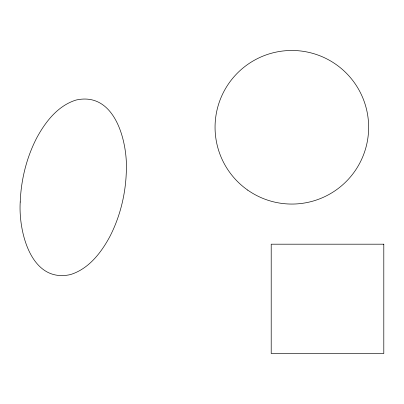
<?xml version="1.0" encoding="UTF-8"?>
<svg xmlns="http://www.w3.org/2000/svg" width="404" height="404" viewBox="0 0 404 404"><rect width="100%" height="100%" fill="white"/><g stroke="black" fill="none" stroke-linecap="round" stroke-linejoin="round"><path stroke-width="0.61" d="M20.22 202.015C18.377 231.356 30.901 283.446 70.427 274.589C88.713 268.938 101.187 252.697 109.898 236.486C120.028 216.761 125.447 194.743 126.285 172.614C128.129 143.279 115.605 91.183 76.083 100.04C57.797 105.691 45.319 121.932 36.607 138.143C26.477 157.868 21.059 179.886 20.22 202.015M383.8 244.193L271.205 244.193L271.205 353.525L383.8 353.525L383.8 244.193M247.708 190.107A76.795 76.795 0 0 0 368.342 134.078A76.795 76.795 0 0 0 259.504 57.62A76.795 76.795 0 0 0 247.708 190.107"/></g></svg>
